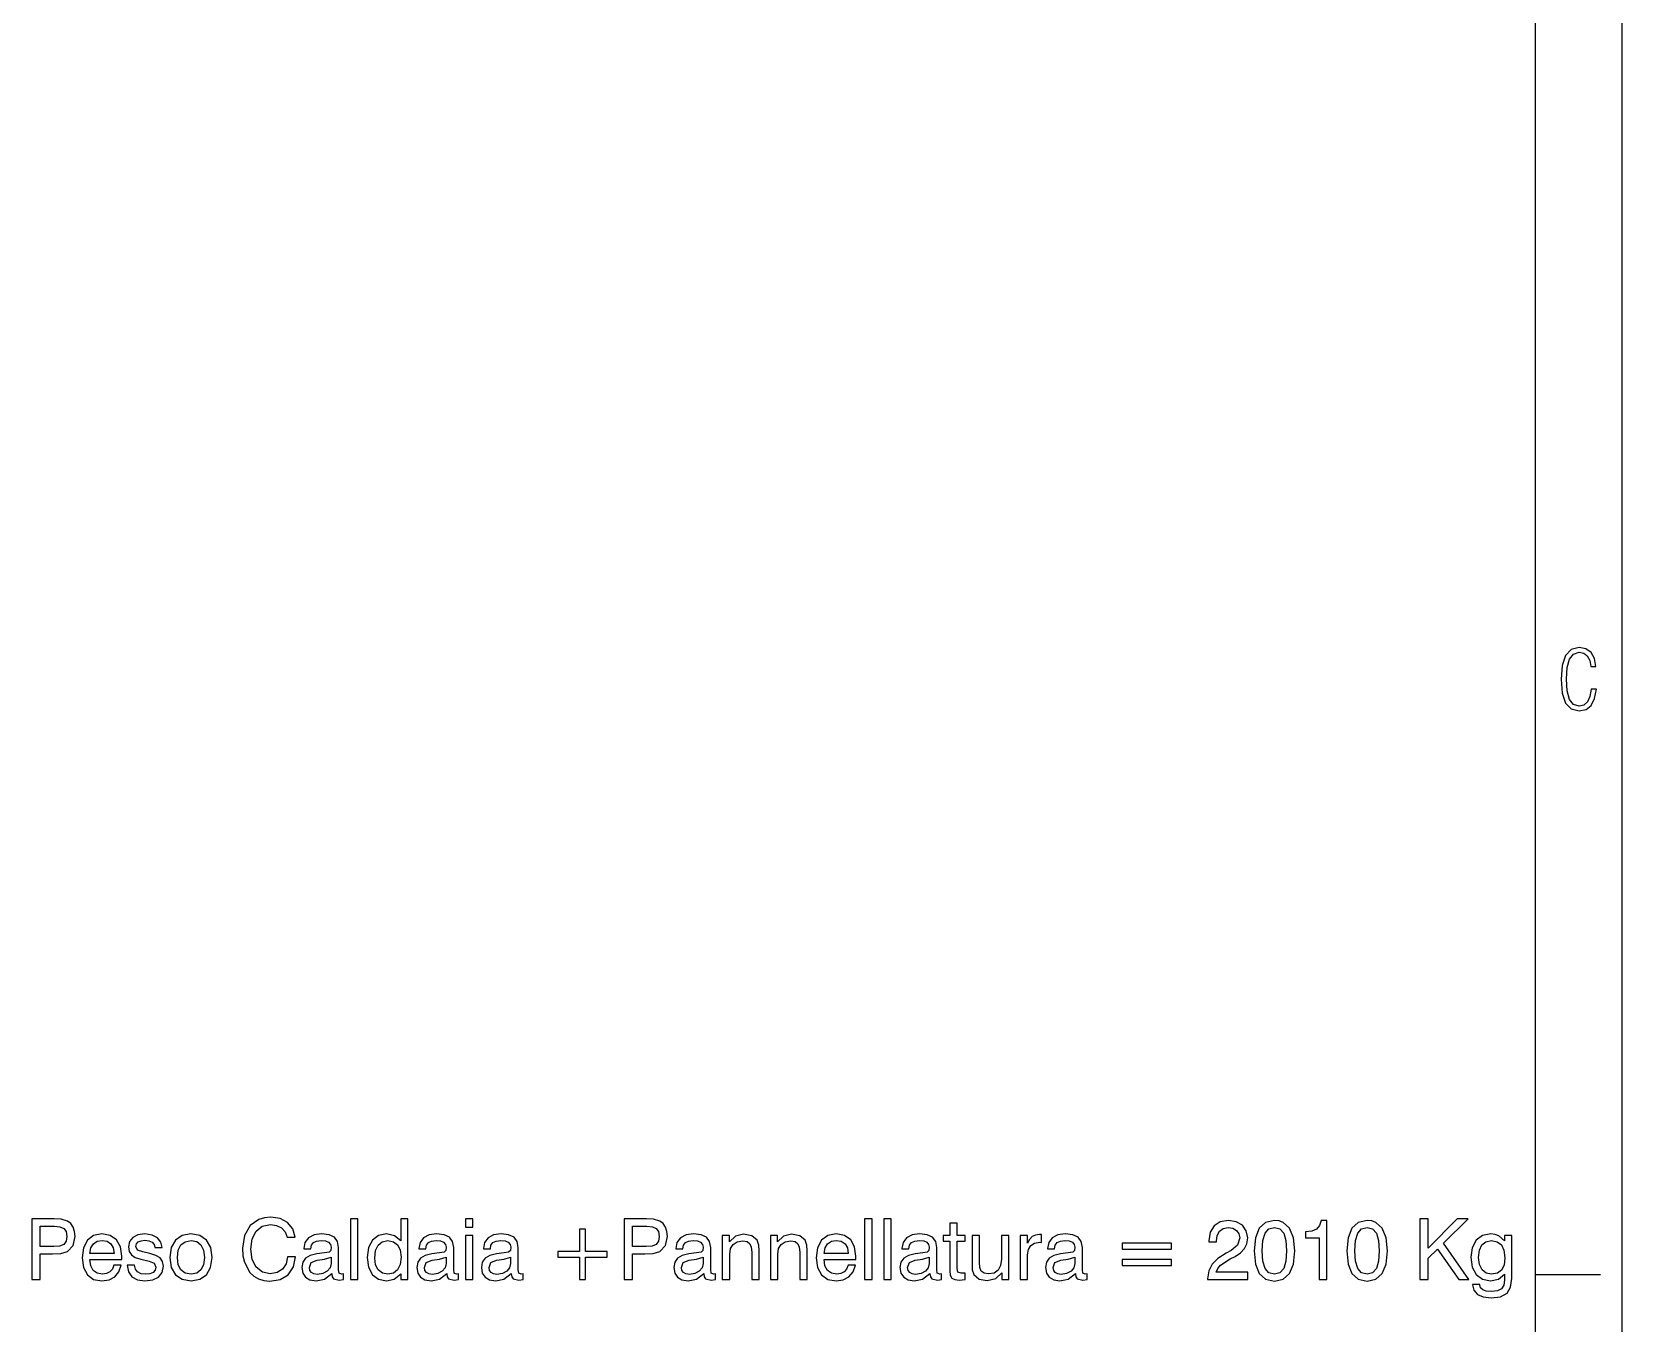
# Model space of a CAD drawing. Extents: x 0 to 420, y 0 to 297.
# Drawn here: x 328.3 to 420, y 71.5 to 146 of the extents above; entities that cross this region are included whole.
import ezdxf

# ---------------------------------------------------------------- set-up
doc = ezdxf.new("R2010")
doc.units = 0
doc.layers.get('0').update_dxf_attribs({"linetype": 'CONTINUOUS'})

msp = doc.modelspace()

# ---------------------------------------------------------------- linework, layer by layer
at = {"color": 7}
for p, q in [((420, 0), (420, 297)), ((415, 5), (415, 292)), ((415, 74.300003), (418.75, 74.300003))]:
    msp.add_line(p, q, dxfattribs=at)
for points in [[(418.510071, 108.050339), (418.214081, 108.050339), (418.138916, 107.627518), (417.997986, 107.322151), (417.78656, 107.138924), (417.518768, 107.07785), (417.189911, 107.171814), (416.964417, 107.463089), (416.832886, 107.946983), (416.790588, 108.628189), (416.832886, 109.304695), (416.964417, 109.788589), (417.189911, 110.079865), (417.518768, 110.17852), (417.78186, 110.122147), (417.988586, 109.967117), (418.124817, 109.708725), (418.185883, 109.361076), (418.486572, 109.361076), (418.406708, 109.82148), (418.214081, 110.159729), (417.908722, 110.37114), (417.518768, 110.446312), (417.048981, 110.333557), (416.729523, 109.9953), (416.541595, 109.426849), (416.485229, 108.628189), (416.541595, 107.820137), (416.729523, 107.251678), (417.048981, 106.913422), (417.518768, 106.805367), (417.913422, 106.880539), (418.214081, 107.115433), (418.411407, 107.505371)], [(328.265533, 74.005806), (328.742584, 74.005806), (328.742584, 75.480774), (329.463043, 75.480774), (329.940094, 75.500244), (330.319794, 75.621941), (330.650787, 75.972427), (330.767639, 76.493286), (330.733551, 76.780495), (330.650787, 77.028755), (330.509644, 77.22834), (330.324646, 77.374374), (329.964417, 77.481468), (329.555542, 77.505806), (328.265533, 77.505806)], [(328.742584, 75.904274), (328.742584, 77.077431), (329.575012, 77.077431), (329.891418, 77.043358), (330.110474, 76.945999), (330.241913, 76.765892), (330.285706, 76.493286), (330.241913, 76.206085), (330.105591, 76.02597), (329.871948, 75.928612), (329.540924, 75.904274)], [(343.02005, 75.305527), (342.932434, 74.901497), (342.723114, 74.594818), (342.411591, 74.400101), (342.022156, 74.331955), (341.564575, 74.429314), (341.214081, 74.711647), (340.985291, 75.159492), (340.90741, 75.748505), (340.980438, 76.352119), (341.199493, 76.799965), (341.549957, 77.077431), (342.027008, 77.174789), (342.387238, 77.126114), (342.674438, 76.984947), (342.874023, 76.761024), (342.990845, 76.454346), (343.45816, 76.454346), (343.317017, 76.926529), (343.02005, 77.286751), (342.591675, 77.515541), (342.046478, 77.598297), (341.686279, 77.564224), (341.369843, 77.471733), (340.858734, 77.111511), (340.532593, 76.546837), (340.420624, 75.806915), (340.444946, 75.378548), (340.52771, 74.998856), (340.844116, 74.404968), (341.068054, 74.190788), (341.340637, 74.035011), (341.647339, 73.94252), (341.997803, 73.908447), (342.58197, 74.005806), (343.044403, 74.283272), (343.351074, 74.72625), (343.482513, 75.305527)], [(346.641754, 74.005806), (347.075012, 74.005806), (347.075012, 77.505806), (346.641754, 77.505806)], [(349.961639, 77.505806), (349.547882, 77.505806), (349.547882, 76.240158), (349.192535, 76.532234), (348.720337, 76.63446), (348.262756, 76.537102), (347.912262, 76.269363), (347.683472, 75.840996), (347.605591, 75.271454), (347.683472, 74.706779), (347.912262, 74.283272), (348.262756, 74.015541), (348.720337, 73.927917), (349.173065, 74.025276), (349.547882, 74.327087), (349.547882, 74.005806), (349.961639, 74.005806)], [(353.27179, 77.01902), (353.700165, 77.01902), (353.700165, 77.505806), (353.27179, 77.505806)], [(362.433136, 74.005806), (362.910187, 74.005806), (362.910187, 75.480774), (363.630646, 75.480774), (364.107697, 75.500244), (364.487366, 75.621941), (364.81839, 75.972427), (364.935211, 76.493286), (364.901154, 76.780495), (364.81839, 77.028755), (364.677216, 77.22834), (364.492249, 77.374374), (364.132019, 77.481468), (363.723114, 77.505806), (362.433136, 77.505806)], [(362.910187, 75.904274), (362.910187, 77.077431), (363.742584, 77.077431), (364.059021, 77.043358), (364.278076, 76.945999), (364.409485, 76.765892), (364.453308, 76.493286), (364.409485, 76.206085), (364.273193, 76.02597), (364.039551, 75.928612), (363.708527, 75.904274)], [(376.301697, 74.005806), (376.734955, 74.005806), (376.734955, 77.505806), (376.301697, 77.505806)], [(377.401855, 74.005806), (377.835083, 74.005806), (377.835083, 77.505806), (377.401855, 77.505806)], [(381.641754, 74.648369), (381.641754, 76.210953), (382.099335, 76.210953), (382.099335, 76.551704), (381.641754, 76.551704), (381.641754, 77.262413), (381.213379, 77.262413), (381.213379, 76.551704), (380.83371, 76.551704), (380.83371, 76.210953), (381.213379, 76.210953), (381.213379, 74.502327), (381.237732, 74.254066), (381.330231, 74.088562), (381.50061, 74.000938), (381.758606, 73.971733), (382.099335, 74.010674), (382.099335, 74.375763), (381.870544, 74.36116), (381.680725, 74.424446)], [(396.084747, 74.005806), (398.401855, 74.005806), (398.401855, 74.424446), (396.571533, 74.424446), (396.668884, 74.643494), (396.839264, 74.838211), (397.38446, 75.188698), (397.671661, 75.334732), (397.99295, 75.544052), (398.221741, 75.787445), (398.35318, 76.069786), (398.401855, 76.400803), (398.319092, 76.8097), (398.095184, 77.130981), (397.739807, 77.335434), (397.287109, 77.408447), (396.819794, 77.325691), (396.464447, 77.096909), (396.235657, 76.726944), (396.157776, 76.240158), (396.157776, 76.181747), (396.600739, 76.181747), (396.600739, 76.220688), (396.644531, 76.551704), (396.780853, 76.795097), (396.990173, 76.950867), (397.267639, 77.004417), (397.545105, 76.960602), (397.759277, 76.834038), (397.890717, 76.644196), (397.939392, 76.40567), (397.812836, 75.991898), (397.442871, 75.680351), (397.15567, 75.524582), (396.678619, 75.217903), (396.342743, 74.891762), (396.14801, 74.507195), (396.084747, 74.035011)], [(398.77179, 75.656013), (398.844818, 74.891762), (399.068756, 74.346558), (399.433838, 74.015541), (399.940094, 73.908447), (400.441498, 74.015541), (400.811462, 74.346558), (401.03537, 74.891762), (401.113251, 75.656013), (401.03537, 76.415405), (400.811462, 76.960602), (400.441498, 77.291618), (400.207825, 77.379242), (399.940094, 77.408447), (399.433838, 77.296486), (399.068756, 76.960602), (398.844818, 76.415405)], [(402.524933, 74.005806), (402.967896, 74.005806), (402.967896, 77.408447), (402.636902, 77.408447), (402.549286, 77.111511), (402.374023, 76.911926), (402.106293, 76.795097), (401.736328, 76.756157), (401.736328, 76.410538), (402.524933, 76.410538)], [(404.11673, 75.656013), (404.189758, 74.891762), (404.413666, 74.346558), (404.778748, 74.015541), (405.285034, 73.908447), (405.786407, 74.015541), (406.156372, 74.346558), (406.38031, 74.891762), (406.458191, 75.656013), (406.38031, 76.415405), (406.156372, 76.960602), (405.786407, 77.291618), (405.552765, 77.379242), (405.285034, 77.408447), (404.778748, 77.296486), (404.413666, 76.960602), (404.189758, 76.415405)], [(408.332306, 74.005806), (408.804504, 74.005806), (408.804504, 75.232513), (409.344818, 75.763107), (410.571533, 74.005806), (411.160522, 74.005806), (409.69043, 76.103859), (411.121582, 77.505806), (410.48877, 77.505806), (408.804504, 75.816658), (408.804504, 77.505806), (408.332306, 77.505806)], [(332.997101, 74.828476), (332.914368, 74.604553), (332.773193, 74.443916), (332.583344, 74.34169), (332.344818, 74.312485), (332.038147, 74.366028), (331.809357, 74.526665), (331.66333, 74.794403), (331.609772, 75.154625), (333.449829, 75.154625), (333.454681, 75.344467), (333.376801, 75.894539), (333.14801, 76.298576), (332.787781, 76.546837), (332.305878, 76.63446), (331.828827, 76.541969), (331.468597, 76.269363), (331.239807, 75.836128), (331.161926, 75.251984), (331.239807, 74.692177), (331.468597, 74.273537), (331.828827, 74.010674), (332.305878, 73.92305), (332.719635, 73.986336), (333.050659, 74.161575), (333.289185, 74.443916), (333.420624, 74.828476)], [(331.609772, 75.509979), (331.673065, 75.831261), (331.819092, 76.064919), (332.033264, 76.206085), (332.320496, 76.254761), (332.607697, 76.206085), (332.821869, 76.060051), (332.95816, 75.826393), (333.006836, 75.509979)], [(333.771118, 74.833344), (333.839264, 74.443916), (334.038849, 74.161575), (334.355255, 73.991203), (334.793365, 73.927917), (335.246063, 73.986336), (335.577087, 74.146973), (335.781525, 74.409836), (335.854553, 74.765198), (335.805878, 75.047531), (335.659851, 75.251984), (335.416443, 75.388283), (335.080566, 75.495377), (334.666809, 75.592735), (334.36499, 75.704697), (334.267639, 75.909142), (334.296844, 76.060051), (334.399048, 76.172012), (334.564575, 76.240158), (334.793365, 76.264496), (335.022156, 76.235291), (335.202271, 76.152534), (335.319092, 76.016235), (335.367767, 75.840996), (335.786407, 75.840996), (335.786407, 75.850731), (335.713379, 76.167145), (335.513794, 76.415405), (335.202271, 76.571175), (334.793365, 76.629593), (334.38446, 76.576042), (334.087524, 76.42514), (333.902527, 76.191483), (333.839264, 75.894539), (333.878204, 75.617073), (334.009644, 75.422356), (334.233551, 75.281189), (334.559692, 75.178963), (335.036743, 75.057266), (335.328827, 74.940437), (335.426178, 74.711647), (335.382385, 74.541275), (335.265533, 74.414711), (335.080566, 74.331955), (334.832306, 74.307617), (334.564575, 74.336823), (334.369843, 74.439049), (334.238434, 74.604553), (334.184875, 74.833344)], [(336.22937, 75.281189), (336.312134, 74.701912), (336.550659, 74.278404), (336.935211, 74.015541), (337.451233, 73.927917), (337.962341, 74.015541), (338.342041, 74.278404), (338.580566, 74.701912), (338.668182, 75.281189), (338.585419, 75.855598), (338.342041, 76.279099), (337.957489, 76.541969), (337.44635, 76.63446), (336.930359, 76.541969), (336.550659, 76.279099), (336.307281, 75.855598)], [(336.66748, 75.281189), (336.716156, 75.699829), (336.867065, 76.001633), (337.110474, 76.186615), (337.451233, 76.254761), (337.777374, 76.191483), (338.020752, 76.001633), (338.171661, 75.699829), (338.22522, 75.281189), (338.171661, 74.857681), (338.020752, 74.555878), (337.777374, 74.366028), (337.451233, 74.307617), (337.115326, 74.366028), (336.867065, 74.555878), (336.716156, 74.857681)], [(345.565948, 74.346558), (345.565948, 74.331955), (345.590302, 74.166443), (345.668182, 74.049614), (345.994324, 73.95713), (346.242584, 73.996071), (346.242584, 74.327087), (346.130646, 74.312485), (345.989471, 74.375763), (345.965118, 74.57048), (345.965118, 75.845863), (345.901855, 76.19635), (345.721741, 76.439743), (345.410187, 76.585777), (344.972076, 76.63446), (344.543701, 76.576042), (344.222412, 76.40567), (344.022858, 76.142799), (343.954681, 75.802048), (343.954681, 75.782578), (344.358734, 75.782578), (344.392792, 75.982162), (344.504761, 76.133064), (344.694611, 76.220688), (344.957489, 76.254761), (345.20575, 76.225555), (345.385864, 76.152534), (345.49295, 76.030838), (345.531891, 75.865334), (345.512421, 75.680351), (345.410187, 75.587868), (345.152191, 75.539185), (344.709229, 75.490509), (344.324646, 75.398018), (344.052063, 75.237381), (343.891418, 74.998856), (343.83786, 74.692177), (343.891418, 74.370895), (344.052063, 74.13237), (344.310059, 73.981468), (344.665405, 73.927917), (345.142456, 74.030144)], [(349.5625, 75.295792), (349.508942, 74.867416), (349.358032, 74.560745), (349.12439, 74.370895), (348.807953, 74.307617), (348.491547, 74.370895), (348.253021, 74.555878), (348.09726, 74.847946), (348.048584, 75.242249), (348.09726, 75.675484), (348.248169, 75.991898), (348.481812, 76.181747), (348.803101, 76.249893), (349.129242, 76.186615), (349.367767, 76.0065), (349.513794, 75.709564)], [(352.200867, 74.346558), (352.200867, 74.331955), (352.22522, 74.166443), (352.303101, 74.049614), (352.629242, 73.95713), (352.877502, 73.996071), (352.877502, 74.327087), (352.765533, 74.312485), (352.62439, 74.375763), (352.600037, 74.57048), (352.600037, 75.845863), (352.536743, 76.19635), (352.356628, 76.439743), (352.045105, 76.585777), (351.606995, 76.63446), (351.178619, 76.576042), (350.85733, 76.40567), (350.657745, 76.142799), (350.5896, 75.802048), (350.5896, 75.782578), (350.993652, 75.782578), (351.02771, 75.982162), (351.139679, 76.133064), (351.329529, 76.220688), (351.592377, 76.254761), (351.840637, 76.225555), (352.020752, 76.152534), (352.127869, 76.030838), (352.166809, 75.865334), (352.147339, 75.680351), (352.045105, 75.587868), (351.787109, 75.539185), (351.344116, 75.490509), (350.959564, 75.398018), (350.686951, 75.237381), (350.526337, 74.998856), (350.472778, 74.692177), (350.526337, 74.370895), (350.686951, 74.13237), (350.944946, 73.981468), (351.300323, 73.927917), (351.777374, 74.030144)], [(353.27179, 74.005806), (353.700165, 74.005806), (353.700165, 76.551704), (353.27179, 76.551704)], [(355.924805, 74.346558), (355.924805, 74.331955), (355.949127, 74.166443), (356.027008, 74.049614), (356.35318, 73.95713), (356.60144, 73.996071), (356.60144, 74.327087), (356.489471, 74.312485), (356.348297, 74.375763), (356.323975, 74.57048), (356.323975, 75.845863), (356.260681, 76.19635), (356.080566, 76.439743), (355.769012, 76.585777), (355.330902, 76.63446), (354.902527, 76.576042), (354.581268, 76.40567), (354.381683, 76.142799), (354.313538, 75.802048), (354.313538, 75.782578), (354.71756, 75.782578), (354.751648, 75.982162), (354.863586, 76.133064), (355.053436, 76.220688), (355.316315, 76.254761), (355.564575, 76.225555), (355.74469, 76.152534), (355.851776, 76.030838), (355.890717, 75.865334), (355.871246, 75.680351), (355.769012, 75.587868), (355.511017, 75.539185), (355.068054, 75.490509), (354.683472, 75.398018), (354.410889, 75.237381), (354.250244, 74.998856), (354.196686, 74.692177), (354.250244, 74.370895), (354.410889, 74.13237), (354.668884, 73.981468), (355.024231, 73.927917), (355.501282, 74.030144)], [(360.198792, 76.907059), (359.862915, 76.907059), (359.862915, 75.621941), (358.606995, 75.621941), (358.606995, 75.290924), (359.862915, 75.290924), (359.862915, 74.005806), (360.198792, 74.005806), (360.198792, 75.290924), (361.454712, 75.290924), (361.454712, 75.621941), (360.198792, 75.621941)], [(367.02356, 74.346558), (367.02356, 74.331955), (367.047882, 74.166443), (367.125763, 74.049614), (367.451904, 73.95713), (367.700165, 73.996071), (367.700165, 74.327087), (367.588226, 74.312485), (367.447052, 74.375763), (367.422699, 74.57048), (367.422699, 75.845863), (367.359436, 76.19635), (367.179321, 76.439743), (366.867767, 76.585777), (366.429657, 76.63446), (366.001282, 76.576042), (365.680023, 76.40567), (365.480438, 76.142799), (365.412292, 75.802048), (365.412292, 75.782578), (365.816315, 75.782578), (365.850372, 75.982162), (365.962341, 76.133064), (366.152191, 76.220688), (366.41507, 76.254761), (366.66333, 76.225555), (366.843445, 76.152534), (366.950531, 76.030838), (366.989471, 75.865334), (366.970001, 75.680351), (366.867767, 75.587868), (366.609772, 75.539185), (366.166809, 75.490509), (365.782227, 75.398018), (365.509644, 75.237381), (365.348999, 74.998856), (365.295441, 74.692177), (365.348999, 74.370895), (365.509644, 74.13237), (365.767639, 73.981468), (366.122986, 73.927917), (366.600037, 74.030144)], [(369.788483, 74.005806), (370.221741, 74.005806), (370.221741, 75.656013), (370.202271, 75.991898), (370.109772, 76.269363), (369.803101, 76.527367), (369.321167, 76.614983), (368.848999, 76.507889), (368.503387, 76.181747), (368.503387, 76.551704), (368.094482, 76.551704), (368.094482, 74.005806), (368.522858, 74.005806), (368.522858, 75.456429), (368.571533, 75.787445), (368.722412, 76.030838), (368.956085, 76.181747), (369.277374, 76.235291), (369.525635, 76.191483), (369.686279, 76.069786), (369.76416, 75.865334), (369.788483, 75.573257)], [(372.558319, 74.005806), (372.991547, 74.005806), (372.991547, 75.656013), (372.972076, 75.991898), (372.879578, 76.269363), (372.572906, 76.527367), (372.091003, 76.614983), (371.618805, 76.507889), (371.273193, 76.181747), (371.273193, 76.551704), (370.864288, 76.551704), (370.864288, 74.005806), (371.292664, 74.005806), (371.292664, 75.456429), (371.341339, 75.787445), (371.492249, 76.030838), (371.725891, 76.181747), (372.04718, 76.235291), (372.295441, 76.191483), (372.456085, 76.069786), (372.533966, 75.865334), (372.558319, 75.573257)], [(375.347595, 74.828476), (375.264862, 74.604553), (375.123688, 74.443916), (374.933838, 74.34169), (374.695313, 74.312485), (374.388641, 74.366028), (374.159851, 74.526665), (374.013794, 74.794403), (373.960266, 75.154625), (375.800323, 75.154625), (375.805176, 75.344467), (375.727295, 75.894539), (375.498505, 76.298576), (375.138275, 76.546837), (374.656372, 76.63446), (374.179321, 76.541969), (373.819092, 76.269363), (373.590302, 75.836128), (373.512421, 75.251984), (373.590302, 74.692177), (373.819092, 74.273537), (374.179321, 74.010674), (374.656372, 73.92305), (375.070129, 73.986336), (375.401154, 74.161575), (375.639679, 74.443916), (375.771118, 74.828476)], [(373.960266, 75.509979), (374.02356, 75.831261), (374.169586, 76.064919), (374.383759, 76.206085), (374.670959, 76.254761), (374.958191, 76.206085), (375.172363, 76.060051), (375.308655, 75.826393), (375.35733, 75.509979)], [(380.069458, 74.346558), (380.069458, 74.331955), (380.093781, 74.166443), (380.171661, 74.049614), (380.497803, 73.95713), (380.746094, 73.996071), (380.746094, 74.327087), (380.634125, 74.312485), (380.49295, 74.375763), (380.468597, 74.57048), (380.468597, 75.845863), (380.405334, 76.19635), (380.22522, 76.439743), (379.913666, 76.585777), (379.475555, 76.63446), (379.04718, 76.576042), (378.725922, 76.40567), (378.526337, 76.142799), (378.458191, 75.802048), (378.458191, 75.782578), (378.862213, 75.782578), (378.896301, 75.982162), (379.00824, 76.133064), (379.19809, 76.220688), (379.460968, 76.254761), (379.709229, 76.225555), (379.889343, 76.152534), (379.996429, 76.030838), (380.03537, 75.865334), (380.0159, 75.680351), (379.913666, 75.587868), (379.65567, 75.539185), (379.212708, 75.490509), (378.828125, 75.398018), (378.555542, 75.237381), (378.394897, 74.998856), (378.341339, 74.692177), (378.394897, 74.370895), (378.555542, 74.13237), (378.813538, 73.981468), (379.168884, 73.927917), (379.645935, 74.030144)], [(382.931763, 76.551704), (382.498505, 76.551704), (382.498505, 74.901497), (382.513123, 74.560745), (382.610474, 74.288139), (382.90741, 74.030144), (383.374725, 73.94252), (383.871246, 74.054482), (384.216858, 74.385498), (384.216858, 74.005806), (384.625763, 74.005806), (384.625763, 76.551704), (384.197388, 76.551704), (384.197388, 75.178963), (384.148712, 74.804138), (384.002686, 74.536407), (383.769012, 74.375763), (383.447754, 74.32222), (383.194611, 74.36116), (383.033966, 74.482857), (382.951233, 74.687309), (382.931763, 74.989113)], [(385.278076, 74.005806), (385.706451, 74.005806), (385.706451, 75.422356), (385.750244, 75.733902), (385.881683, 75.962692), (386.100739, 76.103859), (386.40741, 76.152534), (386.509644, 76.147667), (386.509644, 76.60038), (386.397675, 76.605247), (386.164032, 76.571175), (385.969299, 76.478683), (385.808655, 76.318047), (385.691833, 76.094124), (385.691833, 76.551704), (385.278076, 76.551704)], [(388.466522, 74.346558), (388.466522, 74.331955), (388.490875, 74.166443), (388.568756, 74.049614), (388.894897, 73.95713), (389.143158, 73.996071), (389.143158, 74.327087), (389.031189, 74.312485), (388.890015, 74.375763), (388.865692, 74.57048), (388.865692, 75.845863), (388.802399, 76.19635), (388.622284, 76.439743), (388.31076, 76.585777), (387.87265, 76.63446), (387.444275, 76.576042), (387.122986, 76.40567), (386.923401, 76.142799), (386.855255, 75.802048), (386.855255, 75.782578), (387.259277, 75.782578), (387.293365, 75.982162), (387.405334, 76.133064), (387.595184, 76.220688), (387.858032, 76.254761), (388.106293, 76.225555), (388.286407, 76.152534), (388.393494, 76.030838), (388.432434, 75.865334), (388.412964, 75.680351), (388.31076, 75.587868), (388.052765, 75.539185), (387.609772, 75.490509), (387.22522, 75.398018), (386.952606, 75.237381), (386.791992, 74.998856), (386.738434, 74.692177), (386.791992, 74.370895), (386.952606, 74.13237), (387.210602, 73.981468), (387.565979, 73.927917), (388.04303, 74.030144)], [(399.239136, 75.656013), (399.278076, 76.249893), (399.39978, 76.673401), (399.618835, 76.921661), (399.940094, 77.009285), (400.261383, 76.921661), (400.480438, 76.673401), (400.602112, 76.249893), (400.641052, 75.656013), (400.602112, 75.057266), (400.480438, 74.638626), (400.261383, 74.385498), (399.940094, 74.307617), (399.618835, 74.385498), (399.39978, 74.638626), (399.273193, 75.057266)], [(404.584045, 75.656013), (404.622986, 76.249893), (404.74469, 76.673401), (404.963745, 76.921661), (405.285034, 77.009285), (405.606293, 76.921661), (405.825348, 76.673401), (405.947052, 76.249893), (405.985992, 75.656013), (405.947052, 75.057266), (405.825348, 74.638626), (405.606293, 74.385498), (405.285034, 74.307617), (404.963745, 74.385498), (404.74469, 74.638626), (404.618134, 75.057266)], [(413.219666, 74.317352), (413.219666, 73.966866), (413.175842, 73.669922), (413.044403, 73.465469), (412.81076, 73.343773), (412.460266, 73.304832), (412.16333, 73.334038), (411.95401, 73.407059), (411.827454, 73.528755), (411.788513, 73.699127), (411.788513, 73.708862), (411.369873, 73.708862), (411.369873, 73.689392), (411.438019, 73.382721), (411.647339, 73.149063), (411.983215, 72.998154), (412.445679, 72.944611), (412.985992, 73.012756), (413.355957, 73.212341), (413.565277, 73.562828), (413.633423, 74.059349), (413.633423, 76.551704), (413.219666, 76.551704), (413.219666, 76.230423), (412.888641, 76.517632), (412.674438, 76.60038), (412.416443, 76.63446), (411.944275, 76.537102), (411.579163, 76.264496), (411.34552, 75.836128), (411.267639, 75.286057), (411.350403, 74.721382), (411.584045, 74.293007), (411.944275, 74.015541), (412.411591, 73.92305), (412.864288, 74.020409)], [(412.465149, 76.249893), (412.796143, 76.186615), (413.039551, 75.996765), (413.180725, 75.690086), (413.234253, 75.261719), (413.185577, 74.838211), (413.044403, 74.541275), (412.805878, 74.36116), (412.470001, 74.307617), (412.153595, 74.370895), (411.91507, 74.555878), (411.76416, 74.862549), (411.715485, 75.276321), (411.76416, 75.694954), (411.910187, 75.996765), (412.14386, 76.181747)], [(345.527008, 75.300659), (345.527008, 74.920967), (345.468597, 74.672707), (345.307953, 74.477989), (345.05484, 74.346558), (344.738434, 74.30275), (344.538849, 74.327087), (344.397675, 74.404968), (344.310059, 74.526665), (344.280853, 74.697044), (344.383057, 74.989113), (344.718964, 75.12542), (345.147339, 75.18383)], [(352.161926, 75.300659), (352.161926, 74.920967), (352.103516, 74.672707), (351.942871, 74.477989), (351.689758, 74.346558), (351.373322, 74.30275), (351.173737, 74.327087), (351.032593, 74.404968), (350.944946, 74.526665), (350.915741, 74.697044), (351.017975, 74.989113), (351.353851, 75.12542), (351.782227, 75.18383)], [(355.885864, 75.300659), (355.885864, 74.920967), (355.827423, 74.672707), (355.666809, 74.477989), (355.413666, 74.346558), (355.09726, 74.30275), (354.897675, 74.327087), (354.7565, 74.404968), (354.668884, 74.526665), (354.639679, 74.697044), (354.741913, 74.989113), (355.077789, 75.12542), (355.506165, 75.18383)], [(366.984589, 75.300659), (366.984589, 74.920967), (366.926178, 74.672707), (366.765533, 74.477989), (366.512421, 74.346558), (366.196014, 74.30275), (365.996429, 74.327087), (365.855255, 74.404968), (365.767639, 74.526665), (365.738434, 74.697044), (365.840637, 74.989113), (366.176544, 75.12542), (366.604919, 75.18383)], [(380.030518, 75.300659), (380.030518, 74.920967), (379.972076, 74.672707), (379.811462, 74.477989), (379.558319, 74.346558), (379.241913, 74.30275), (379.042328, 74.327087), (378.901154, 74.404968), (378.813538, 74.526665), (378.784332, 74.697044), (378.886536, 74.989113), (379.222443, 75.12542), (379.650818, 75.18383)], [(388.427582, 75.300659), (388.427582, 74.920967), (388.369171, 74.672707), (388.208527, 74.477989), (387.955383, 74.346558), (387.638977, 74.30275), (387.439392, 74.327087), (387.298248, 74.404968), (387.210602, 74.526665), (387.181396, 74.697044), (387.28363, 74.989113), (387.619507, 75.12542), (388.047882, 75.18383)], [(393.996429, 76.094124), (391.148712, 76.094124), (391.148712, 75.763107), (393.996429, 75.763107)], [(393.996429, 75.149757), (391.148712, 75.149757), (391.148712, 74.818741), (393.996429, 74.818741)]]:
    msp.add_lwpolyline(points, close=True, dxfattribs=at)

doc.saveas('drawing.dxf')
